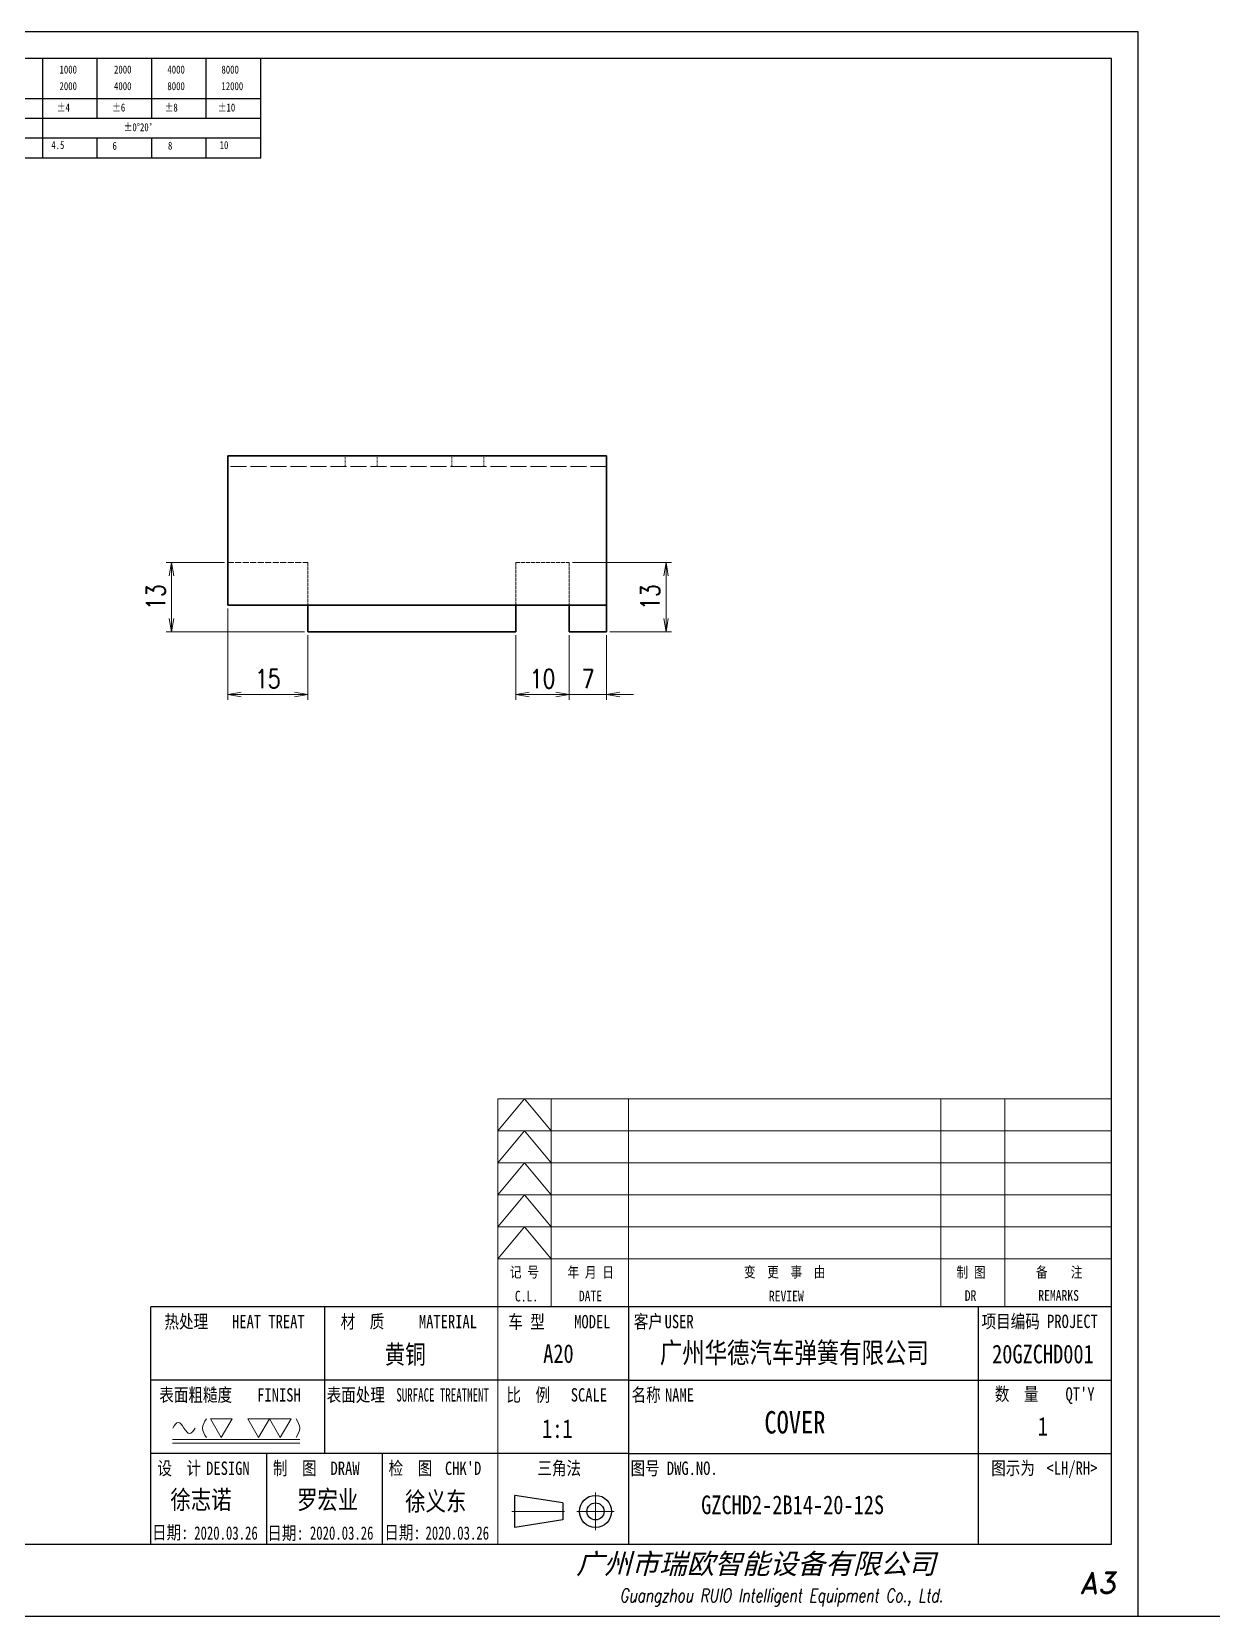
# Model space of a CAD drawing. Header units: millimetres. Extents: x 1201 to 11615, y -7347 to 2683.
# Drawn here: x 4617.8 to 4839.2, y -3109.3 to -2812.3 of the extents above; entities that cross this region are included whole.
import ezdxf
from ezdxf.enums import TextEntityAlignment as Align

# ---------------------------------------------------------------- set-up
doc = ezdxf.new("R2010")
doc.units = ezdxf.units.MM
doc.linetypes.add('AM_ISO02W050x2', pattern=[3.75, 3, -0.75])
doc.linetypes.add('CENTER', pattern=[2, 1.25, -0.25, 0.25, -0.25])
for name, color, linetype, lineweight in [('DIM', 3, 'Continuous', 20), ('DRAWING', 7, 'Continuous', 35), ('HIDDEN', 1, 'AM_ISO02W050x2', 18), ('图框', 7, 'Continuous', 15)]:
    doc.layers.add(name, color=color, linetype=linetype, lineweight=lineweight)
doc.layers.add('图\\M+19E79\\M+195B6\\M+18E9A', color=7, linetype='Continuous')
doc.styles.add('DIM', font='romans.shx', dxfattribs={"width": 0.8, "bigfont": 'bigfont.shx'})
doc.styles.add('STYLE1', font='')
doc.styles.add('国标', font='simfang.ttf', dxfattribs={"width": 0.8})
doc.styles.add('标题\\M+18E9A', font='romand.shx', dxfattribs={"oblique": 10, "bigfont": 'bigfont.shx'})
doc.styles.get('STYLE1').set_extended_font_data('SimSun')
doc.dimstyles.new('YH 1-1$0', dxfattribs={"dimtxt": 3.5, "dimasz": 2.5, "dimexe": 1, "dimexo": 0.625, "dimgap": 1.2, "dimtad": 1, "dimzin": 9, "dimdsep": 46, "dimtxsty": 'DIM', "dimblk": 'OPEN', "dimcen": 0, "dimclrd": 8, "dimclre": 8, "dimclrt": 2, "dimazin": 2, "dimtfac": 0.5, "dimtmove": 0, "dimatfit": 3, "dimldrblk": 'OPEN', "dimfxl": 0, "dimtolj": 1, "dimlwd": 13, "dimlwe": 13, "dimarcsym": 0})

# ---------------------------------------------------------------- blocks, each defined once
blk = doc.blocks.new('GZDEH零件A3图框V01版')
at = {"color": 1, "linetype": 'CENTER', "lineweight": 5, "ltscale": 16.256}
for p, q in [((3175.79, -1823.28), (3175.79, -1830.32)), ((3179.31, -1826.8), (3172.27, -1826.8))]:
    blk.add_line(p, q, dxfattribs=at)
at = {"color": 2, "linetype": 'ByBlock', "lineweight": 30}
for p, q in [((3169.66, -1825.2), (3160.66, -1823.8)), ((3160.66, -1829.8), (3160.66, -1823.8)), ((3169.66, -1825.2), (3169.66, -1828.4)), ((3169.66, -1828.4), (3160.66, -1829.8))]:
    blk.add_line(p, q, dxfattribs=at)
at = {"color": 1, "linetype": 'CENTER', "lineweight": 5, "ltscale": 9.144}
blk.add_line((3169.96, -1826.8), (3160.14, -1826.8), dxfattribs=at)
at = {"color": 2, "linetype": 'ByBlock', "lineweight": 30}
for radius in [3, 1.6]:
    blk.add_circle((3175.79, -1826.8), radius, dxfattribs=at)
at = {"layer": 'Defpoints', "linetype": 'Continuous'}
for p, q in [((2857.49, -1549.46), (2857.49, -1846.46)), ((3277.49, -1549.46), (2857.49, -1549.46)), ((3277.49, -1846.46), (3277.49, -1549.46)), ((2857.49, -1846.46), (3277.49, -1846.46))]:
    blk.add_line(p, q, dxfattribs=at)
at = {"layer": '图\\M+19E79\\M+195B6\\M+18E9A', "linetype": 'Continuous', "lineweight": 30}
for p, q in [((2882.49, -1554.46), (2882.49, -1832.96)), ((3272.49, -1554.46), (2882.49, -1554.46)), ((3272.49, -1832.96), (3272.49, -1554.46)), ((2882.49, -1832.96), (3272.49, -1832.96))]:
    blk.add_line(p, q, dxfattribs=at)
at = {"layer": '图\\M+19E79\\M+195B6\\M+18E9A', "color": 9}
for p, q in [((2882.49, -1554.46), (2899.37, -1562.92)), ((2899.37, -1581.67), (2899.37, -1554.46)), ((2990.09, -1581.67), (2990.09, -1554.46)), ((2996.09, -1573.08), (2996.09, -1554.46)), ((3021.09, -1561.98), (3021.09, -1554.46)), ((3031.31, -1561.98), (3031.31, -1554.46)), ((3041.53, -1561.98), (3041.53, -1554.46)), ((3051.75, -1561.98), (3051.75, -1554.46)), ((3061.98, -1561.98), (3061.98, -1554.46)), ((3072.2, -1561.98), (3072.2, -1554.46)), ((3082.42, -1561.98), (3082.42, -1554.46)), ((3092.64, -1561.98), (3092.64, -1554.46)), ((3102.86, -1561.98), (3102.86, -1554.46)), ((3113.09, -1573.08), (3113.09, -1554.46)), ((2899.37, -1558.24), (2990.09, -1558.24)), ((2909.45, -1574.17), (2909.45, -1558.24)), ((2919.53, -1574.17), (2919.53, -1558.24)), ((2929.61, -1574.17), (2929.61, -1558.24)), ((2939.69, -1577.92), (2939.69, -1558.24)), ((2952.29, -1581.67), (2952.29, -1558.24)), ((2964.89, -1581.67), (2964.89, -1558.24)), ((2977.49, -1581.67), (2977.49, -1558.24)), ((2996.09, -1561.98), (3113.09, -1561.98)), ((3021.09, -1573.08), (3021.09, -1561.98)), ((3041.53, -1565.68), (3041.53, -1561.98)), ((3061.98, -1573.08), (3061.98, -1561.98)), ((3072.2, -1573.08), (3072.2, -1561.98)), ((3082.42, -1565.68), (3082.42, -1561.98)), ((3092.64, -1565.68), (3092.64, -1561.98)), ((3102.86, -1565.68), (3102.86, -1561.98)), ((2882.49, -1562.92), (2990.09, -1562.92)), ((2882.49, -1566.67), (2990.09, -1566.67)), ((2996.09, -1565.68), (3113.09, -1565.68)), ((3015.75, -1568.51), (3018.15, -1566.66)), ((2882.49, -1570.42), (2990.09, -1570.42)), ((2886.92, -1574.12), (2886.92, -1570.42)), ((2893.91, -1574.12), (2893.91, -1570.42)), ((2996.09, -1569.38), (3113.09, -1569.38)), ((3004.42, -1573.08), (3004.42, -1569.38)), ((3006.97, -1572.12), (3007.45, -1570.33)), ((3007.45, -1570.33), (3009.86, -1570.33)), ((3009.39, -1572.12), (3009.86, -1570.33)), ((3012.75, -1573.08), (3012.75, -1569.38)), ((3015.75, -1568.51), (3018.15, -1568.51)), ((3015.81, -1572.12), (3017.15, -1570.26)), ((3016.89, -1572.12), (3018.23, -1570.26)), ((3051.75, -1573.08), (3051.75, -1569.38)), ((3082.42, -1573.08), (3082.42, -1569.48)), ((3092.64, -1573.08), (3092.64, -1569.38)), ((3102.86, -1573.08), (3102.86, -1569.38)), ((2883.43, -1572.27), (2885.49, -1572.27)), ((2888.59, -1573.16), (2889.07, -1571.37)), ((2888.59, -1573.16), (2891, -1573.16)), ((2889.07, -1571.37), (2891.48, -1571.37)), ((2891, -1573.16), (2891.48, -1571.37)), ((2895.52, -1573.16), (2896.85, -1571.3)), ((2896.6, -1573.16), (2897.94, -1571.3)), ((2990.09, -1573.08), (3113.09, -1573.08)), ((2999.26, -1571.23), (3001.32, -1571.23)), ((3006.97, -1572.12), (3009.39, -1572.12)), ((3012.75, -1573.33), (3012.75, -1573.08)), ((2882.49, -1574.17), (2990.09, -1574.17)), ((2895.42, -1577.05), (2897.81, -1577.05)), ((2896.58, -1577.05), (2896.58, -1575.28)), ((2882.49, -1577.92), (2990.09, -1577.92)), ((2894.79, -1579.77), (2897.77, -1579.77)), ((2895.57, -1579.17), (2896.92, -1579.17)), ((2882.49, -1581.67), (2990.09, -1581.67)), ((2895.57, -1580.37), (2896.93, -1580.37)), ((3272.49, -1788.46), (3092.49, -1788.46)), ((3124.99, -1788.46), (3124.99, -1815.96)), ((3181.99, -1788.46), (3181.99, -1832.96)), ((3247.49, -1788.46), (3247.49, -1832.96)), ((3181.99, -1802.21), (3092.49, -1802.21)), ((3181.99, -1802.21), (3272.49, -1802.21)), ((3181.99, -1815.96), (3092.49, -1815.96)), ((3114.17, -1815.96), (3114.17, -1832.96)), ((3114.17, -1815.96), (3114.17, -1832.96)), ((3135.83, -1815.96), (3135.83, -1832.96)), ((3135.83, -1815.96), (3135.83, -1832.96)), ((3181.99, -1815.96), (3272.49, -1815.96))]:
    blk.add_line(p, q, dxfattribs=at)
at = {"layer": '图\\M+19E79\\M+195B6\\M+18E9A', "color": 7}
blk.add_line((3272.49, -1788.46), (3092.49, -1788.46), dxfattribs=at)
at = {"layer": '图\\M+19E79\\M+195B6\\M+18E9A', "color": 9, "linetype": 'Continuous'}
blk.add_line((3092.49, -1832.96), (3092.49, -1788.46), dxfattribs=at)
at = {"layer": '图框', "color": 7}
for p, q in [((3157.49, -1749.46), (3272.49, -1749.46)), ((3157.49, -1832.96), (3157.49, -1749.46))]:
    blk.add_line(p, q, dxfattribs=at)
at = {"layer": '图框', "color": 9}
for p, q in [((3157.49, -1755.46), (3162.49, -1749.46)), ((3162.49, -1749.46), (3167.49, -1755.46)), ((3167.49, -1788.46), (3167.49, -1749.46)), ((3240.49, -1788.46), (3240.49, -1749.46)), ((3252.49, -1749.46), (3252.49, -1788.46)), ((3157.49, -1755.46), (3272.49, -1755.46)), ((3157.49, -1761.46), (3162.49, -1755.46)), ((3162.49, -1755.46), (3167.49, -1761.46)), ((3157.49, -1761.46), (3272.49, -1761.46)), ((3157.49, -1767.46), (3162.49, -1761.46)), ((3162.49, -1761.46), (3167.49, -1767.46)), ((3157.49, -1767.46), (3272.49, -1767.46)), ((3157.49, -1773.46), (3162.49, -1767.46)), ((3162.49, -1767.46), (3167.49, -1773.46)), ((3157.49, -1773.46), (3272.49, -1773.46)), ((3157.49, -1779.46), (3162.49, -1773.46)), ((3162.49, -1773.46), (3167.49, -1779.46)), ((3157.49, -1779.46), (3272.49, -1779.46))]:
    blk.add_line(p, q, dxfattribs=at)
at = {"layer": '图框', "color": 9, "linetype": 'Continuous'}
blk.add_line((3181.99, -1749.46), (3181.99, -1832.96), dxfattribs=at)
at = {"layer": '图\\M+19E79\\M+195B6\\M+18E9A', "color": 9, "style": '国标'}
for s, height, width, p in [('基本尺寸', 2, 0.8, (2890.33, -1557.58)), ('未注公差尺寸的极限偏差', 2, 0.8, (2925.81, -1557.44)), ('<GB/T1804>', 2, 0.8, (2975.78, -1557.27)), ('以上', 1.5, 0.8, (3016.64, -1557.33)), ('0.5', 1.5, 0.8, (3025.49, -1557.3)), ('6', 1.5, 0.8, (3036.45, -1557.34)), ('30', 1.5, 0.8, (3045.69, -1557.31)), ('120', 1.5, 0.8, (3055.91, -1557.31)), ('400', 1.5, 0.8, (3065.46, -1557.31)), ('1000', 1.5, 0.8, (3075.36, -1557.31)), ('2000', 1.5, 0.8, (3085.57, -1557.31)), ('4000', 1.5, 0.8, (3095.57, -1557.31)), ('8000', 1.5, 0.8, (3105.7, -1557.31)), ('30', 1.2, 0.8, (2930.04, -1560.11)), ('基本尺寸', 2, 0.8, (3000.6, -1559.1)), ('以下', 1.5, 0.8, (3016.58, -1560.43)), ('6', 1.5, 0.8, (3025.49, -1560.38)), ('30', 1.5, 0.8, (3036.31, -1560.39)), ('120', 1.5, 0.8, (3045.69, -1560.41)), ('400', 1.5, 0.8, (3055.91, -1560.41)), ('1000', 1.5, 0.8, (3065.46, -1560.41)), ('2000', 1.5, 0.8, (3075.36, -1560.41)), ('4000', 1.5, 0.8, (3085.57, -1560.41)), ('8000', 1.5, 0.8, (3095.57, -1560.41)), ('12000', 1.5, 0.8, (3105.7, -1560.41)), ('金   属', 2, 0.8, (2886.82, -1565.98)), ('±0.1', 1.5, 0.8, (2901.27, -1566.23)), ('±0.1', 1.5, 0.8, (2911.35, -1566.23)), ('±0.2', 1.5, 0.8, (2921.43, -1566.23)), ('±0.3', 1.5, 0.8, (2931.51, -1566.23)), ('±0.5', 1.5, 0.8, (2941.59, -1566.23)), ('±0.8', 1.5, 0.8, (2954.19, -1566.23)), ('±1.2', 1.5, 0.8, (2967.51, -1566.23)), ('±2', 1.5, 0.8, (2981.58, -1566.23)), ('偏    差', 2, 0.8, (3000.6, -1565.04)), ('±1', 1.5, 0.8, (3029.16, -1564.42)), ('±2', 1.5, 0.8, (3049.61, -1564.42)), ('±3', 1.5, 0.8, (3065.3, -1564.42)), ('±4', 1.5, 0.8, (3074.85, -1564.42)), ('±6', 1.5, 0.8, (3085.22, -1564.42)), ('±8', 1.5, 0.8, (3095.06, -1564.42)), ('±10', 1.5, 0.8, (3105.02, -1564.42)), ('非 金 属', 2, 0.8, (2886.02, -1569.65)), ('±0.3', 1.5, 0.8, (2921.43, -1569.77)), ('±0.4', 1.5, 0.8, (2931.51, -1569.71)), ('±0.6', 1.5, 0.8, (2941.59, -1569.71)), ('±0.9', 1.5, 0.8, (2954.19, -1569.68)), ('±1.3', 1.5, 0.8, (2967.51, -1569.62)), ('±2.5', 1.5, 0.8, (2981.58, -1569.61)), ('角    度', 2, 0.8, (3000.6, -1568.74)), ("±0%%D45'", 1.5, 0.8, (3037.06, -1568.12)), ("±0%%D30'", 1.5, 0.8, (3062.98, -1568.12)), ("±0%%D20'", 1.5, 0.8, (3087.38, -1568.12)), ('---', 1.5, 0.8, (2901.27, -1569.65)), ('±0.2', 1.5, 0.8, (2911.35, -1569.92)), ('1', 1.5, 0.8, (3034.69, -1571.43)), ('1.5', 1.5, 0.8, (3053.59, -1571.46)), ('3', 1.5, 0.8, (3065.05, -1571.53)), ('4.5', 1.5, 0.8, (3073.82, -1571.46)), ('6', 1.5, 0.8, (3085.28, -1571.6)), ('8', 1.5, 0.8, (3095.68, -1571.56)), ('10', 1.5, 0.8, (3105.36, -1571.47)), ('0.1', 1.5, 0.8, (2921.43, -1573.34)), ('0.2', 1.5, 0.8, (2931.51, -1573.33)), ('0.4', 1.5, 0.8, (2941.59, -1573.33)), ('0.6', 1.5, 0.8, (2954.19, -1573.35)), ('0.8', 1.5, 0.8, (2967.51, -1573.33)), ('1.5', 1.5, 0.8, (2981.58, -1573.34)), ('0.6', 1.5, 0.8, (2941.59, -1577.14)), ('0.8', 1.5, 0.8, (2954.19, -1577.17)), ('1', 1.5, 0.8, (2967.51, -1577.12)), ('2', 1.5, 0.8, (2981.58, -1577.26)), ('0.8', 1.5, 0.8, (2954.19, -1580.87)), ('1', 1.5, 0.8, (2967.59, -1580.86)), ('2', 1.5, 0.8, (2981.62, -1580.89)), ('热处理', 2.5, 0.8, (3095.03, -1792.46)), ('材  质', 2.5, 0.8, (3128.04, -1792.46)), ('项目编码 PROJECT', 2.5, 0.8, (3248.13, -1792.43)), ('表面粗糙度', 2.5, 0.8, (3094.05, -1806.21)), ('表面处理', 2.5, 0.8, (3125.41, -1806.21)), ('SURFACE TREATMENT', 2.5, 0.6, (3138.47, -1806.21)), ('比  例\u3000', 2.5, 0.8, (3159.1, -1806.21)), ('SCALE', 2.5, 0.8, (3171.15, -1806.21)), ('名称\u3000', 2.5, 0.8, (3182.54, -1806.21)), ('NAME', 2.5, 0.8, (3188.8, -1806.21)), ('数  量', 2.5, 0.8, (3250.61, -1806.05)), ("QT'Y ", 2.5, 0.8, (3263.86, -1806.05)), (' DESIGN', 2.5, 0.8, (3101.47, -1819.96)), (' DRAW', 2.5, 0.8, (3124.78, -1819.96)), ("CHK'D", 2.5, 0.8, (3147.58, -1819.96)), ('三角法', 2.5, 0.8, (3164.9, -1819.96)), ('图号', 2.5, 0.8, (3182.36, -1819.96)), ('DWG.NO.', 2.5, 0.8, (3189.16, -1819.96)), ('图示为', 2.5, 0.8, (3249.94, -1819.93)), ('<LH/RH>', 2.5, 0.8, (3260.31, -1819.93))]:
    blk.add_text(s, height=height, dxfattribs=dict(at, width=width)).set_placement(p)
at = {"layer": '图\\M+19E79\\M+195B6\\M+18E9A', "color": 9, "lineweight": 15, "style": '国标', "width": 0.8}
for s, p in [('(单位mm)', (2952.44, -1557.27)), ('0.5', (2900.03, -1560.11)), ('以上', (2902.64, -1560.16)), ('3', (2909.88, -1560.11)), ('以上', (2911.25, -1560.16)), ('10', (2919.96, -1560.11)), ('以上', (2922.09, -1560.16)), ('以上', (2932.02, -1560.16)), ('120', (2939.88, -1560.11)), ('以上', (2943.21, -1560.16)), ('400', (2952.52, -1560.11)), ('以上', (2955.68, -1560.16)), ('1000', (2965.12, -1560.11)), ('以上', (2969.16, -1560.16)), ('2000', (2977.72, -1560.11)), ('以上', (2981.8, -1560.16)), ('(单位mm)', (3010.27, -1559.51)), ('3', (2904.73, -1562.41)), ('以下', (2906.1, -1562.46)), ('10', (2914.19, -1562.54)), ('以下', (2916.18, -1562.59)), ('30', (2924.27, -1562.54)), ('以下', (2926.26, -1562.59)), ('120', (2933.26, -1562.54)), ('以下', (2936.34, -1562.59)), ('400', (2945.7, -1562.54)), ('以下', (2948.94, -1562.59)), ('1000', (2957.41, -1562.54)), ('以下', (2961.54, -1562.59)), ('2000', (2969.99, -1562.54)), ('以下', (2974.14, -1562.59)), ('4000', (2982.59, -1562.54)), ('以下', (2986.74, -1562.59))]:
    blk.add_text(s, height=1.2, dxfattribs=at).set_placement(p)
at = {"layer": '图\\M+19E79\\M+195B6\\M+18E9A', "color": 9, "lineweight": 13, "style": '国标'}
blk.add_text('0.6', height=1.5, dxfattribs=at).set_placement((2918.05, -1580.85))
at = {"layer": '图\\M+19E79\\M+195B6\\M+18E9A', "color": 9, "style": '国标', "width": 0.8}
for s, p in [('HEAT TREAT', (3114.49, -1792.46)), ('MATERIAL', (3148.14, -1792.46)), ('客户', (3185.68, -1792.46)), ('USER', (3191.46, -1792.46)), ('FINISH', (3116.48, -1806.21)), ('设  计', (3097.79, -1819.96)), ('制  图', (3119.43, -1819.96)), ('检  图', (3141.11, -1819.96)), ('日期:', (3096.09, -1832)), ('日期:', (3117.71, -1832.1)), ('日期:', (3139.62, -1832))]:
    blk.add_text(s, height=2.5, dxfattribs=at).set_placement(p, align=Align.CENTER)
for s, p in [('车 型', (3162.87, -1791.2)), ('MODEL', (3175.2, -1791.24))]:
    blk.add_text(s, height=2.5, dxfattribs=at).set_placement(p, align=Align.MIDDLE)
at = {"layer": '图\\M+19E79\\M+195B6\\M+18E9A', "color": 7, "lineweight": -3, "style": 'STYLE1', "oblique": 15}
blk.add_text('广州市瑞欧智能设备有限公司', height=3.8, dxfattribs=at).set_placement((3172.16, -1838.51))
at = {"layer": '图\\M+19E79\\M+195B6\\M+18E9A', "color": 7, "style": '标题\\M+18E9A', "oblique": 10}
blk.add_text('A3', height=4, dxfattribs=at).set_placement((3269.91, -1840.2), align=Align.MIDDLE)
at = {"layer": '图\\M+19E79\\M+195B6\\M+18E9A', "color": 7, "style": '标题\\M+18E9A', "oblique": 10, "width": 0.75}
blk.add_text('Guangzhou RUIO Intelligent Equipment Co., Ltd. ', height=2.5, dxfattribs=at).set_placement((3211.26, -1842.9), align=Align.MIDDLE)
at = {"layer": '图\\M+19E79\\M+195B6\\M+18E9A', "color": 9, "insert": (2992.39, -1558.41), "char_height": 2, "width": 3.1877, "attachment_point": 1, "style": '国标'}
blk.add_mtext('焊\\P接\\P件', dxfattribs=at)
at = {"layer": '图\\M+19E79\\M+195B6\\M+18E9A', "color": 9, "insert": (2911.51, -1573.37), "char_height": 1.5, "attachment_point": 7, "style": '国标'}
blk.add_mtext_dynamic_manual_height_columns('0.05', width=5.1982, gutter_width=12.5, heights=[0], dxfattribs=at)
at = {"layer": '图框', "color": 9, "style": '国标', "width": 0.8}
for s, p in [('记 号', (3162.47, -1782.94)), ('年 月 日', (3174.9, -1782.98)), ('变  更  事  由', (3211.24, -1782.93)), ('C.L.', (3162.86, -1787.45)), ('DATE', (3174.85, -1787.42)), ('REVIEW', (3211.55, -1787.45))]:
    blk.add_text(s, height=2, dxfattribs=at).set_placement(p, align=Align.CENTER)
for s, p in [('制 图', (3246.15, -1781.95)), ('备    注', (3262.68, -1781.92)), ('DR', (3246.06, -1786.34)), ('REMARKS', (3262.57, -1786.32))]:
    blk.add_text(s, height=2, dxfattribs=at).set_placement(p, align=Align.MIDDLE)
blk = doc.blocks.new('FINISH_012')
at = {"layer": 'DIM'}
for p, q in [((-16.94, -5), (-14.06, -5)), ((-15.5, -7.5), (-16.94, -5)), ((-14.06, -5), (-15.5, -7.5)), ((-11.94, -5), (-9.06, -5)), ((-10.5, -7.5), (-11.94, -5)), ((-9.06, -5), (-10.5, -7.5)), ((-7.61, -7.5), (-9.06, -5)), ((-9.06, -5), (-6.17, -5)), ((-6.17, -5), (-7.61, -7.5)), ((-22.04, -7.78), (-5, -7.78)), ((-22.04, -8.28), (-5, -8.28))]:
    blk.add_line(p, q, dxfattribs=at)
for points in [[(-22, -6.25), (-21.25, -5.5), (-20.5, -6.25), (-19.75, -7), (-19, -6.25)], [(-17.5, -5), (-18, -6.25), (-17.5, -7.5)], [(-5.5, -5), (-5, -6.25), (-5.5, -7.5)]]:
    blk.add_spline(points, degree=3, dxfattribs=at)
blk = doc.blocks.new('_Open')
at = {"color": 0, "linetype": 'ByBlock', "lineweight": -2}
for p, q in [((-1, 0.17), (0, 0)), ((-1, -0.17), (0, 0)), ((0, 0), (-1, 0))]:
    blk.add_line(p, q, dxfattribs=at)
blk = doc.blocks.new('*D533')
at = {"layer": 'Defpoints', "color": 0, "ltscale": 2, "transparency": 16777216}
for p in [(4654.5, -2911.83), (4643.96, -2924.83), (4669.5, -2924.83)]:
    blk.add_point(p, dxfattribs=at)
at = {"layer": 'DIM', "color": 8, "lineweight": 13, "ltscale": 2, "transparency": 16777216}
for p, q in [((4653.87, -2911.83), (4642.96, -2911.83)), ((4643.96, -2914.33), (4643.96, -2922.33)), ((4668.87, -2924.83), (4642.96, -2924.83))]:
    blk.add_line(p, q, dxfattribs=at)
at = {"layer": 'DIM', "color": 8, "lineweight": 13, "ltscale": 2, "transparency": 16777216, "xscale": 2.5, "yscale": 2.5, "zscale": 2.5}
for p, rotation in [((4643.96, -2911.83), 90), ((4643.96, -2924.83), 270)]:
    blk.add_blockref('_Open', p, dxfattribs=dict(at, rotation=rotation))
at = {"layer": 'DIM', "color": 2, "ltscale": 2, "transparency": 16777216, "insert": (4641.01, -2918.33), "char_height": 3.5, "attachment_point": 5, "rotation": 90, "style": 'DIM'}
blk.add_mtext('\\A1;13', dxfattribs=at)
blk = doc.blocks.new('*D534')
at = {"layer": 'Defpoints', "color": 0, "ltscale": 2, "transparency": 16777216}
for p in [(4654.5, -2919.83), (4669.5, -2924.83), (4669.5, -2936.58)]:
    blk.add_point(p, dxfattribs=at)
at = {"layer": 'DIM', "color": 8, "lineweight": 13, "ltscale": 2, "transparency": 16777216}
for p, q in [((4654.5, -2920.46), (4654.5, -2937.58)), ((4669.5, -2925.46), (4669.5, -2937.58)), ((4657, -2936.58), (4667, -2936.58))]:
    blk.add_line(p, q, dxfattribs=at)
at = {"layer": 'DIM', "color": 8, "lineweight": 13, "ltscale": 2, "transparency": 16777216, "xscale": 2.5, "yscale": 2.5, "zscale": 2.5, "rotation": 180}
blk.add_blockref('_Open', (4654.5, -2936.58), dxfattribs=at)
at = {"layer": 'DIM', "color": 8, "lineweight": 13, "ltscale": 2, "transparency": 16777216, "xscale": 2.5, "yscale": 2.5, "zscale": 2.5}
blk.add_blockref('_Open', (4669.5, -2936.58), dxfattribs=at)
at = {"layer": 'DIM', "color": 2, "ltscale": 2, "transparency": 16777216, "insert": (4662, -2933.63), "char_height": 3.5, "attachment_point": 5, "style": 'DIM'}
blk.add_mtext('\\A1;15', dxfattribs=at)
blk = doc.blocks.new('*D535')
at = {"layer": 'Defpoints', "color": 0, "ltscale": 2, "transparency": 16777216}
for p in [(4718.5, -2924.83), (4725.5, -2924.83), (4725.5, -2936.58)]:
    blk.add_point(p, dxfattribs=at)
at = {"layer": 'DIM', "color": 8, "lineweight": 13, "ltscale": 2, "transparency": 16777216}
for p, q in [((4718.5, -2925.46), (4718.5, -2937.58)), ((4725.5, -2925.46), (4725.5, -2937.58)), ((4716, -2936.58), (4713.5, -2936.58)), ((4718.5, -2936.58), (4725.5, -2936.58)), ((4728, -2936.58), (4730.5, -2936.58))]:
    blk.add_line(p, q, dxfattribs=at)
at = {"layer": 'DIM', "color": 8, "lineweight": 13, "ltscale": 2, "transparency": 16777216, "xscale": 2.5, "yscale": 2.5, "zscale": 2.5}
blk.add_blockref('_Open', (4718.5, -2936.58), dxfattribs=at)
at = {"layer": 'DIM', "color": 8, "lineweight": 13, "ltscale": 2, "transparency": 16777216, "xscale": 2.5, "yscale": 2.5, "zscale": 2.5, "rotation": 180}
blk.add_blockref('_Open', (4725.5, -2936.58), dxfattribs=at)
at = {"layer": 'DIM', "color": 2, "ltscale": 2, "transparency": 16777216, "insert": (4722, -2933.63), "char_height": 3.5, "attachment_point": 5, "style": 'DIM'}
blk.add_mtext('\\A1;7', dxfattribs=at)
blk = doc.blocks.new('*D536')
at = {"layer": 'Defpoints', "color": 0, "ltscale": 2, "transparency": 16777216}
for p in [(4708.5, -2924.83), (4718.5, -2924.83), (4718.5, -2936.58)]:
    blk.add_point(p, dxfattribs=at)
at = {"layer": 'DIM', "color": 8, "lineweight": 13, "ltscale": 2, "transparency": 16777216}
for p, q in [((4708.5, -2925.46), (4708.5, -2937.58)), ((4718.5, -2925.46), (4718.5, -2937.58)), ((4711, -2936.58), (4716, -2936.58))]:
    blk.add_line(p, q, dxfattribs=at)
at = {"layer": 'DIM', "color": 8, "lineweight": 13, "ltscale": 2, "transparency": 16777216, "xscale": 2.5, "yscale": 2.5, "zscale": 2.5, "rotation": 180}
blk.add_blockref('_Open', (4708.5, -2936.58), dxfattribs=at)
at = {"layer": 'DIM', "color": 8, "lineweight": 13, "ltscale": 2, "transparency": 16777216, "xscale": 2.5, "yscale": 2.5, "zscale": 2.5}
blk.add_blockref('_Open', (4718.5, -2936.58), dxfattribs=at)
at = {"layer": 'DIM', "color": 2, "ltscale": 2, "transparency": 16777216, "insert": (4713.5, -2933.63), "char_height": 3.5, "attachment_point": 5, "style": 'DIM'}
blk.add_mtext('\\A1;10', dxfattribs=at)
blk = doc.blocks.new('*D537')
at = {"layer": 'Defpoints', "color": 0, "ltscale": 2, "transparency": 16777216}
for p in [(4718.5, -2911.83), (4725.5, -2924.83), (4736.63, -2924.83)]:
    blk.add_point(p, dxfattribs=at)
at = {"layer": 'DIM', "color": 8, "lineweight": 13, "ltscale": 2, "transparency": 16777216}
for p, q in [((4719.12, -2911.83), (4737.63, -2911.83)), ((4736.63, -2914.33), (4736.63, -2922.33)), ((4726.12, -2924.83), (4737.63, -2924.83))]:
    blk.add_line(p, q, dxfattribs=at)
at = {"layer": 'DIM', "color": 8, "lineweight": 13, "ltscale": 2, "transparency": 16777216, "xscale": 2.5, "yscale": 2.5, "zscale": 2.5}
for p, rotation in [((4736.63, -2911.83), 90), ((4736.63, -2924.83), 270)]:
    blk.add_blockref('_Open', p, dxfattribs=dict(at, rotation=rotation))
at = {"layer": 'DIM', "color": 2, "ltscale": 2, "transparency": 16777216, "insert": (4733.68, -2918.33), "char_height": 3.5, "attachment_point": 5, "rotation": 90, "style": 'DIM'}
blk.add_mtext('\\A1;13', dxfattribs=at)

msp = doc.modelspace()

# ---------------------------------------------------------------- linework, layer by layer
msp.add_line((1201.092, -3109.349), (10120.957, -3109.349))
at = {"layer": 'DRAWING', "lineweight": 35, "ltscale": 0.075}
for p, q in [((4654.5, -2891.834), (4654.5, -2894.834)), ((4725.5, -2894.834), (4725.5, -2891.834))]:
    msp.add_line(p, q, dxfattribs=at)
at = {"layer": 'DRAWING', "lineweight": 35}
for p, q in [((4654.5, -2891.834), (4725.5, -2891.834)), ((4654.5, -2919.834), (4654.5, -2894.834)), ((4725.5, -2894.834), (4725.5, -2919.834)), ((4654.5, -2919.834), (4725.5, -2919.834)), ((4708.5, -2924.834), (4669.5, -2924.834))]:
    msp.add_line(p, q, dxfattribs=at)
at = {"layer": 'DRAWING', "lineweight": 35, "ltscale": 0.124998}
for p, q in [((4669.5, -2919.834), (4669.5, -2924.834)), ((4708.5, -2924.834), (4708.5, -2919.834)), ((4718.5, -2919.834), (4718.5, -2924.834)), ((4725.5, -2924.834), (4725.5, -2919.834))]:
    msp.add_line(p, q, dxfattribs=at)
at = {"layer": 'DRAWING', "lineweight": 35, "ltscale": 0.175}
msp.add_line((4725.5, -2924.834), (4718.5, -2924.834), dxfattribs=at)
at = {"layer": 'HIDDEN', "ltscale": 0.05}
for p, q in [((4676.5, -2891.834), (4676.5, -2893.834)), ((4682.5, -2891.834), (4682.5, -2893.834)), ((4696.5, -2891.834), (4696.5, -2893.834)), ((4702.5, -2891.834), (4702.5, -2893.834))]:
    msp.add_line(p, q, dxfattribs=at)
at = {"layer": 'HIDDEN'}
msp.add_line((4725.5, -2893.834), (4654.5, -2893.834), dxfattribs=at)
at = {"layer": 'HIDDEN', "ltscale": 0.375}
msp.add_line((4654.5, -2911.834), (4669.5, -2911.834), dxfattribs=at)
at = {"layer": 'HIDDEN', "ltscale": 0.200002}
for p, q in [((4669.5, -2911.834), (4669.5, -2919.834)), ((4708.5, -2919.834), (4708.5, -2911.834)), ((4718.5, -2911.834), (4718.5, -2919.834))]:
    msp.add_line(p, q, dxfattribs=at)
at = {"layer": 'HIDDEN', "ltscale": 0.25}
msp.add_line((4708.5, -2911.834), (4718.5, -2911.834), dxfattribs=at)

# ---------------------------------------------------------------- block references
at = {"layer": '图\\M+19E79\\M+195B6\\M+18E9A', "xscale": 1.399999999994179, "yscale": 1.400000000001455, "zscale": 1.40000000000009}
msp.add_blockref('FINISH_012', (4674.994, -3065.313), dxfattribs=at)
at = {"layer": '图框'}
msp.add_blockref('GZDEH零件A3图框V01版', (1547.621, -1262.888), dxfattribs=at)

# ---------------------------------------------------------------- texts
at = {"layer": '图\\M+19E79\\M+195B6\\M+18E9A', "color": 3, "style": '国标'}
for s, height, width, p in [('黄铜', 3.5, 0.8, (4683.934, -3062.008)), ('A20', 3.5, 0.8, (4713.607, -3061.854)), ('广州华德汽车弹簧有限公司', 3.85, 0.8, (4735.456, -3061.869)), ('20GZCHD001', 3.5, 0.8, (4797.723, -3061.94)), ('COVER', 4.2, 0.8, (4755.056, -3075.086)), ('1:1', 3.5, 0.8, (4713.412, -3075.917)), ('1', 3.5, 0.8, (4806.292, -3075.485)), ('徐志诺', 3.5, 0.8, (4643.758, -3089.245)), ('罗宏业', 3.5, 0.8, (4667.489, -3089.245)), ('徐义东', 3.5, 0.8, (4687.75, -3089.533)), ('GZCHD2-2B14-20-12S', 3.5, 0.8, (4743.202, -3090.206)), ('2020.03.26', 2.5, 0.7, (4648.219, -3094.985)), ('2020.03.26', 2.5, 0.7, (4669.899, -3094.985)), ('2020.03.26', 2.5, 0.7, (4691.559, -3094.985))]:
    msp.add_text(s, height=height, dxfattribs=dict(at, width=width)).set_placement(p)

# ---------------------------------------------------------------- dimensions: what is measured, and where the dimension line sits
at = {"layer": 'DIM', "ltscale": 2}
for base, p1, p2, picture, middle in [((4643.962, -2924.834), (4654.5, -2911.834), (4669.5, -2924.834), '*D533', (4641.012, -2918.334)), ((4736.626, -2924.834), (4718.5, -2911.834), (4725.5, -2924.834), '*D537', (4733.676, -2918.334))]:
    dim = msp.add_linear_dim(base=base, p1=p1, p2=p2, angle=90, dimstyle='YH 1-1$0', dxfattribs=at)
    dim.commit()
    dim.dimension.update_dxf_attribs({"geometry": picture, "text_midpoint": middle})
for base, p1, p2, picture, middle in [((4669.5, -2936.584), (4654.5, -2919.834), (4669.5, -2924.834), '*D534', (4662, -2933.634)), ((4718.5, -2936.584), (4708.5, -2924.834), (4718.5, -2924.834), '*D536', (4713.5, -2933.634)), ((4725.5, -2936.584), (4718.5, -2924.834), (4725.5, -2924.834), '*D535', (4722, -2933.634))]:
    dim = msp.add_linear_dim(base=base, p1=p1, p2=p2, dimstyle='YH 1-1$0', dxfattribs=at)
    dim.commit()
    dim.dimension.update_dxf_attribs({"geometry": picture, "text_midpoint": middle})

doc.saveas('drawing.dxf')
